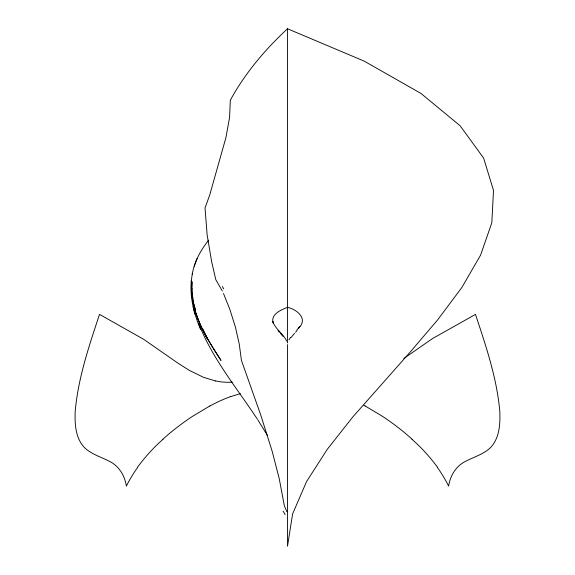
<?xml version="1.0" encoding="UTF-8"?>
<svg xmlns="http://www.w3.org/2000/svg" width="575" height="575" viewBox="0 0 575 575"><rect width="100%" height="100%" fill="white"/><g stroke="black" fill="none" stroke-linecap="round" stroke-linejoin="round"><path stroke-width="0.86" d="M201.128 326.765L195.371 312.132L192.28 297.246C194.408 311.909 199.834 325.781 207.359 338.51C198.67 323.222 191.446 306.123 191.763 288.219L192.927 299.252M191.31 280.78C189.714 297.534 194.149 314.202 200.582 329.525M191.763 289.002L192 281.728L191.734 290.066M192.244 274.217C194.4 261.596 200.704 250.082 208.667 240.185M191.223 281.52L192.323 273.499M197.081 258.527L194.17 266.247M288.952 339.861L290.526 337.41M299.244 327.211L299.87 326.392L298.332 328.382C308.71 319.003 297.067 309.458 287.5 307.323M290.914 337.741L294.551 333.356M296.815 330.064L298.914 327.613M295.521 332.257L297.002 330.611M287.5 344.619L287.5 546.25L292.61 513.906L306.568 481.562L327.34 449.219L352.877 416.875L410.083 352.188L437.668 319.844L461.847 287.5L480.571 255.156L491.812 222.812L493.515 190.469L483.64 158.125L460.144 125.781L420.979 93.438L364.119 61.094L287.5 28.75C265.082 49.579 244.986 73.269 230.316 100.23L229.583 117.379L225.932 137.576L209.774 194.832L205.031 208.006L207.137 234.888L211.665 261.769L215.798 279.694L222.309 291.007M162.984 439.135L168.662 434.161A238.179 180.313 -71.9 0 1 174.599 429.309A277.107 209.774 -71.9 0 1 192.582 416.3L209.853 405.957M403.787 358.498L432.565 338.538L475.489 314.381C485.968 346.064 496.893 378.091 499.819 411.542C500.279 424.364 499.553 438.991 489.656 448.442C482.705 454.48 473.764 457.132 465.7 461.243C456.061 465.944 450.146 475.676 448.637 486.098A113.8 86.149 71.9 0 0 437.41 467.453M287.5 307.409C281.089 309.745 269.941 314.575 273.391 323.279L272.809 321.598L272.988 322.101M230.496 396.678L239.717 393.875A110.917 83.972 -71.9 0 1 240.386 393.717M215.697 381.017L203.421 377.286L189.161 370.264L177.366 362.782L143.52 339.207L99.511 314.381C89.032 346.064 78.107 378.091 75.181 411.542C74.721 424.364 75.447 438.991 85.344 448.442C92.295 454.48 101.236 457.132 109.3 461.243C118.939 465.944 124.854 475.676 126.363 486.098A113.8 86.149 -71.9 0 1 137.59 467.453M365.147 405.957L382.425 416.3A277.107 209.774 71.9 0 1 400.401 429.302A238.179 180.313 71.9 0 1 406.338 434.154L412.016 439.135M277.998 330.611L279.479 332.257M280.449 333.356L282.993 336.368M257.147 418.837C236.95 388.226 213.081 359.504 199.331 325.148L198.864 323.43M257.643 419.563L267.44 435.419M206.612 336.9L213.447 348.831L221.008 360.439L206.669 337.633L200.38 325.206M286.695 341.083C283.439 334.14 276.395 329.784 273.226 322.783M202.903 329.123L206.655 337.007M223.481 293.494L229.957 309.673L235.477 327.319L239.286 344.267L241.421 360.353L260.712 414.913L272.176 451.289L279.213 478.573L284.366 505.849L286.889 511.779M193.099 306.633L194.947 314.058M194.487 306.54L195.306 309.781M193.674 303.327L195.148 309.199M192.575 297.225L192.848 298.827M193.25 301.221L193.523 302.824M193.193 300.869L193.466 302.486M287.5 28.75L287.5 342.944M222.424 286.573A169.014 37.318 85.2 0 1 223.639 288.88M283.08 511.168A83.375 27.183 16.7 0 1 285.085 514.639M232.257 382.138A94.314 71.401 -71.9 0 1 215.718 380.923M137.461 467.317A160.396 121.426 -71.9 0 1 163.041 439.264M209.868 406.007A191.993 145.346 -71.9 0 1 230.489 396.628M411.959 439.264A160.396 121.426 71.9 0 1 437.539 467.317M363.939 405.361A191.993 145.346 71.9 0 1 365.132 406.007"/></g></svg>
